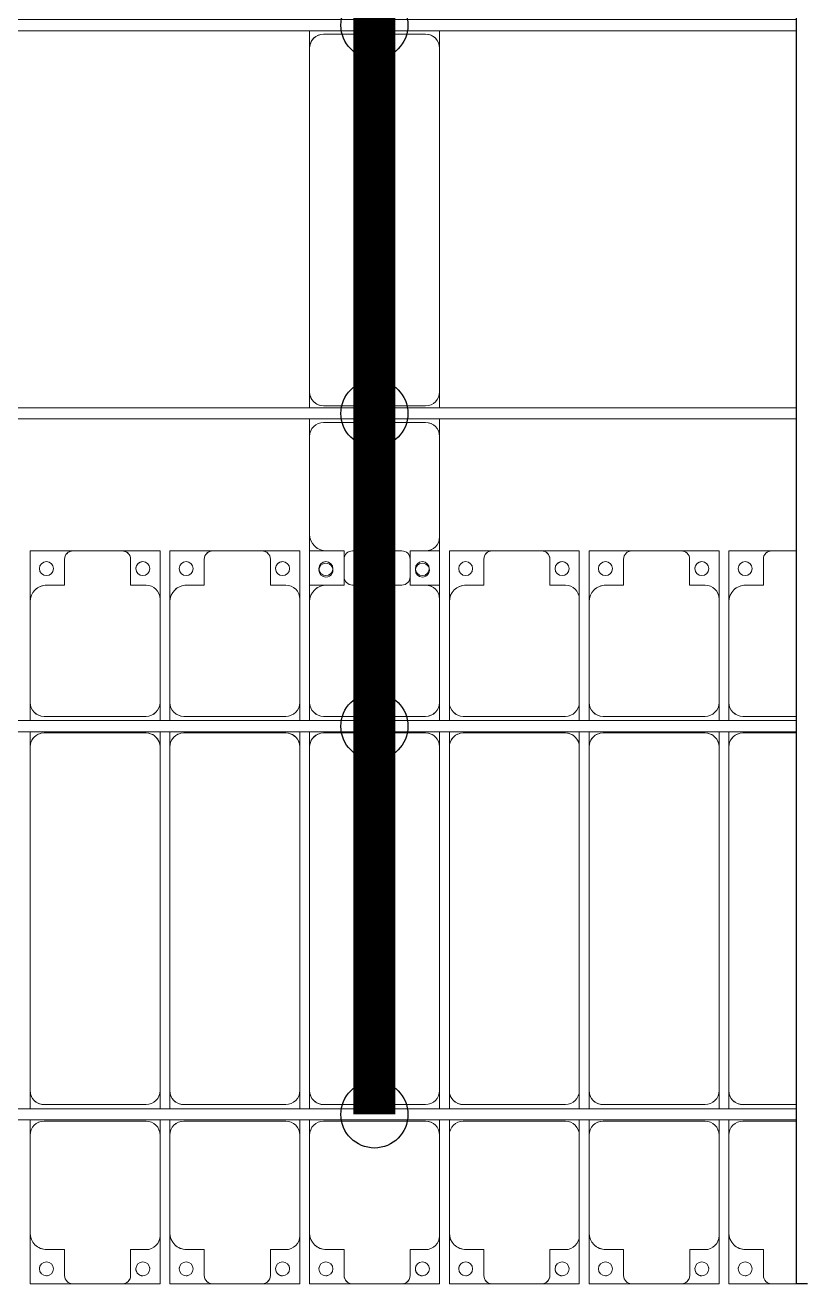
# Model space of a CAD drawing. Header units: millimetres. Extents: x -496478 to -186190, y -204059 to -87354.
# Drawn here: x -441991 to -439212, y -185756 to -181249 of the extents above; entities that cross this region are included whole.
import ezdxf

# ---------------------------------------------------------------- set-up
doc = ezdxf.new("R2010")
doc.units = ezdxf.units.MM
for name, color, linetype, lineweight in [('A-DETL-MBND', 5, 'Continuous', 9), ('A-GENM', 13, 'Continuous', 9), ('S-BEAM', 12, 'Continuous', 9)]:
    doc.layers.add(name, color=color, linetype=linetype, lineweight=lineweight)
doc.layers.add('GC-HOP 40x60 GIA CUONG', color=1, linetype='Continuous')

# ---------------------------------------------------------------- blocks, each defined once
blk = doc.blocks.new('Dầm C52 - Hộp 40x60-25667-BỐ TRÍ KHUNG KẾT CẤU BÈ PIN 01')
at = {"layer": 'S-BEAM', "color": 3, "lineweight": 25}
for p, q in [((-45235.9, -20), (-45235.9, 20)), ((-45235.9, 20), (45235.9, 20))]:
    blk.add_line(p, q, dxfattribs=at)
blk = doc.blocks.new('Dai phao do pin - DẢI PHAO ĐỠ PIN-15373-BỐ TRÍ KHUNG KẾT CẤU BÈ PIN 01')
at = {"layer": 'A-DETL-MBND', "color": 8}
for p, q in [((-1312.2, 241.6), (-1129.7, 241.6)), ((-1312.2, 181.6), (-1312.2, 241.6)), ((-779.7, 241.6), (-1129.7, 241.6)), ((-779.7, 241.6), (-717.4, 241.6)), ((-677.4, 241.6), (-620.3, 241.6)), ((610.3, 241.6), (-620.3, 241.6)), ((610.3, 241.6), (672.6, 241.6)), ((-1189.7, 181.6), (-1189.7, 118.2)), ((-729.7, -173.4), (-729.7, 191.6)), ((-670.3, 191.6), (-670.3, -173.4)), ((660.3, -173.4), (660.3, 191.6)), ((-1189.7, 118.2), (-1282.2, 118.2)), ((-1312.2, 88.2), (-1312.2, -88.2)), ((-1282.2, -118.2), (-1189.7, -118.2)), ((-1189.7, -118.2), (-1189.7, -173.4)), ((-1312.2, -223.4), (-1312.2, -173.4)), ((-1140.3, -223.4), (-1312.2, -223.4)), ((-1139.7, -223.4), (-779.7, -223.4)), ((-717.4, -223.4), (-779.7, -223.4)), ((-620.3, -223.4), (-677.4, -223.4)), ((-620.3, -223.4), (610.3, -223.4)), ((672.6, -223.4), (610.3, -223.4))]:
    blk.add_line(p, q, dxfattribs=at)
for centre, radius, start, end in [((-1129.7, 181.6), 60, 90, 180), ((-779.7, 191.6), 50, 360, 90), ((-779.7, 191.6), 50, 360, 45), ((-620.3, 191.6), 50, 90, 180), ((-620.3, 191.6), 50, 105, 180), ((610.3, 191.6), 50, 360, 90), ((610.3, 191.6), 50, 15, 90), ((-1258.6, 183.2), 25, 0, 180), ((-1258.6, 183.2), 25, 180, 0), ((-1129.7, 181.6), 60, 135, 180), ((-1282.2, 88.2), 30, 90, 180), ((-1282.2, -88.2), 30, 180, 270), ((-1258.6, -161.8), 25, 0, 180), ((-1258.6, -161.8), 25, 180, 0), ((-1258.6, -161.8), 25, 75, 90), ((-1139.7, -173.4), 50, 180, 270), ((-1139.7, -173.4), 50, 180, 225), ((-779.7, -173.4), 50, 270, 360), ((-779.7, -173.4), 50, 315, 360), ((-620.3, -173.4), 50, 180, 270), ((-620.3, -173.4), 50, 180, 270), ((610.3, -173.4), 50, 270, 360), ((610.3, -173.4), 50, 285, 360)]:
    blk.add_arc(centre, radius, start, end, dxfattribs=at)
blk = doc.blocks.new('Dải phao đi lại kèm đỡ invester - DẢI PHAO ĐI LẠI-22184-BỐ TRÍ KHUNG KẾT CẤU BÈ PIN 01')
at = {"layer": 'A-DETL-MBND', "color": 8}
for p, q in [((22258.4, 1312.2), (22411.8, 1312.2)), ((22258.4, 1129.7), (22258.4, 1312.2)), ((22411.8, 1312.2), (22258.4, 1312.2)), ((22588.2, 1312.2), (22411.8, 1312.2)), ((22588.2, 1312.2), (22723.4, 1312.2)), ((22723.4, 1312.2), (22588.2, 1312.2)), ((22723.4, 1312.2), (22723.4, 1139.7)), ((22758.4, 1312.2), (22911.8, 1312.2)), ((22758.4, 1129.7), (22758.4, 1312.2)), ((22911.8, 1312.2), (22758.4, 1312.2)), ((23088.2, 1312.2), (22911.8, 1312.2)), ((23088.2, 1312.2), (23223.4, 1312.2)), ((23223.4, 1312.2), (23088.2, 1312.2)), ((23223.4, 1312.2), (23223.4, 1139.7)), ((23258.4, 1312.2), (23318.4, 1312.2)), ((23258.4, 1129.7), (23258.4, 1312.2)), ((23588.2, 1312.2), (23411.8, 1312.2)), ((23673.4, 1312.2), (23723.4, 1312.2)), ((23723.4, 1312.2), (23723.4, 1139.7)), ((23758.4, 1312.2), (23911.8, 1312.2)), ((23758.4, 1129.7), (23758.4, 1312.2)), ((23911.8, 1312.2), (23758.4, 1312.2)), ((24088.2, 1312.2), (23911.8, 1312.2)), ((24088.2, 1312.2), (24223.4, 1312.2)), ((24223.4, 1312.2), (24088.2, 1312.2)), ((24223.4, 1312.2), (24223.4, 1139.7)), ((24258.4, 1312.2), (24411.8, 1312.2)), ((24258.4, 1129.7), (24258.4, 1312.2)), ((24411.8, 1312.2), (24258.4, 1312.2)), ((24588.2, 1312.2), (24411.8, 1312.2)), ((24588.2, 1312.2), (24723.4, 1312.2)), ((24723.4, 1312.2), (24588.2, 1312.2)), ((24723.4, 1312.2), (24723.4, 1139.7)), ((24758.4, 1312.2), (24911.8, 1312.2)), ((24758.4, 1129.7), (24758.4, 1312.2)), ((24911.8, 1312.2), (24758.4, 1312.2)), ((25000, 1312.2), (24911.8, 1312.2)), ((22381.8, 1282.2), (22381.8, 1189.7)), ((22618.2, 1189.7), (22618.2, 1282.2)), ((22881.8, 1282.2), (22881.8, 1189.7)), ((23118.2, 1189.7), (23118.2, 1282.2)), ((23381.8, 1282.2), (23381.8, 1189.7)), ((23618.2, 1189.7), (23618.2, 1282.2)), ((23881.8, 1282.2), (23881.8, 1189.7)), ((24118.2, 1189.7), (24118.2, 1282.2)), ((24381.8, 1282.2), (24381.8, 1189.7)), ((24618.2, 1189.7), (24618.2, 1282.2)), ((24881.8, 1282.2), (24881.8, 1189.7)), ((22381.8, 1189.7), (22318.4, 1189.7)), ((22673.4, 1189.7), (22618.2, 1189.7)), ((22881.8, 1189.7), (22818.4, 1189.7)), ((23173.4, 1189.7), (23118.2, 1189.7)), ((23381.8, 1189.7), (23318.4, 1189.7)), ((23673.4, 1189.7), (23618.2, 1189.7)), ((23881.8, 1189.7), (23818.4, 1189.7)), ((24173.4, 1189.7), (24118.2, 1189.7)), ((24381.8, 1189.7), (24318.4, 1189.7)), ((24673.4, 1189.7), (24618.2, 1189.7)), ((24881.8, 1189.7), (24818.4, 1189.7)), ((22258.4, 1129.7), (22258.4, 769.7)), ((22723.4, 769.7), (22723.4, 1139.7)), ((22758.4, 1129.7), (22758.4, 769.7)), ((23223.4, 769.7), (23223.4, 1139.7)), ((23258.4, 1129.7), (23258.4, 769.7)), ((23723.4, 769.7), (23723.4, 1139.7)), ((23758.4, 1129.7), (23758.4, 769.7)), ((24223.4, 769.7), (24223.4, 1139.7)), ((24258.4, 1129.7), (24258.4, 769.7)), ((24723.4, 769.7), (24723.4, 1139.7)), ((24758.4, 1129.7), (24758.4, 769.7)), ((22258.4, 704.5), (22258.4, 769.7)), ((22723.4, 769.7), (22723.4, 704.5)), ((22758.4, 704.5), (22758.4, 769.7)), ((23223.4, 769.7), (23223.4, 704.5)), ((23258.4, 704.5), (23258.4, 769.7)), ((23723.4, 769.7), (23723.4, 704.5)), ((23758.4, 704.5), (23758.4, 769.7)), ((24223.4, 769.7), (24223.4, 704.5)), ((24258.4, 704.5), (24258.4, 769.7)), ((24723.4, 769.7), (24723.4, 704.5)), ((24758.4, 704.5), (24758.4, 769.7)), ((22308.4, 719.7), (22673.4, 719.7)), ((22808.4, 719.7), (23173.4, 719.7)), ((23308.4, 719.7), (23673.4, 719.7)), ((23808.4, 719.7), (24173.4, 719.7)), ((24308.4, 719.7), (24673.4, 719.7)), ((24808.4, 719.7), (25000, 719.7)), ((22258.4, 610.3), (22258.4, 664.5)), ((22673.4, 660.3), (22308.4, 660.3)), ((22723.4, 664.5), (22723.4, 610.3)), ((22758.4, 610.3), (22758.4, 664.5)), ((23173.4, 660.3), (22808.4, 660.3)), ((23223.4, 664.5), (23223.4, 610.3)), ((23258.4, 610.3), (23258.4, 664.5)), ((23673.4, 660.3), (23308.4, 660.3)), ((23723.4, 664.5), (23723.4, 610.3)), ((23758.4, 610.3), (23758.4, 664.5)), ((24173.4, 660.3), (23808.4, 660.3)), ((24223.4, 664.5), (24223.4, 610.3)), ((24258.4, 610.3), (24258.4, 664.5)), ((24673.4, 660.3), (24308.4, 660.3)), ((24723.4, 664.5), (24723.4, 610.3)), ((24758.4, 610.3), (24758.4, 664.5)), ((25000, 660.3), (24808.4, 660.3)), ((22258.4, 610.3), (22258.4, -620.3)), ((22723.4, -620.3), (22723.4, 610.3)), ((22758.4, 610.3), (22758.4, -620.3)), ((23223.4, -620.3), (23223.4, 610.3)), ((23258.4, 610.3), (23258.4, -620.3)), ((23723.4, -620.3), (23723.4, 610.3)), ((23758.4, 610.3), (23758.4, -620.3)), ((24223.4, -620.3), (24223.4, 610.3)), ((24258.4, 610.3), (24258.4, -620.3)), ((24723.4, -620.3), (24723.4, 610.3)), ((24758.4, 610.3), (24758.4, -620.3)), ((22258.4, -685.5), (22258.4, -620.3)), ((22723.4, -620.3), (22723.4, -685.5)), ((22758.4, -685.5), (22758.4, -620.3)), ((23223.4, -620.3), (23223.4, -685.5)), ((23258.4, -685.5), (23258.4, -620.3)), ((23723.4, -620.3), (23723.4, -685.5)), ((23758.4, -685.5), (23758.4, -620.3)), ((24223.4, -620.3), (24223.4, -685.5)), ((24258.4, -685.5), (24258.4, -620.3)), ((24723.4, -620.3), (24723.4, -685.5)), ((24758.4, -685.5), (24758.4, -620.3)), ((22308.4, -670.3), (22673.4, -670.3)), ((22808.4, -670.3), (23173.4, -670.3)), ((23308.4, -670.3), (23673.4, -670.3)), ((23808.4, -670.3), (24173.4, -670.3)), ((24308.4, -670.3), (24673.4, -670.3)), ((24808.4, -670.3), (25000, -670.3)), ((22258.4, -779.7), (22258.4, -725.5)), ((22673.4, -729.7), (22308.4, -729.7)), ((22723.4, -725.5), (22723.4, -779.7)), ((22758.4, -779.7), (22758.4, -725.5)), ((23173.4, -729.7), (22808.4, -729.7)), ((23223.4, -725.5), (23223.4, -779.7)), ((23258.4, -779.7), (23258.4, -725.5)), ((23673.4, -729.7), (23308.4, -729.7)), ((23723.4, -725.5), (23723.4, -779.7)), ((23758.4, -779.7), (23758.4, -725.5)), ((24173.4, -729.7), (23808.4, -729.7)), ((24223.4, -725.5), (24223.4, -779.7)), ((24258.4, -779.7), (24258.4, -725.5)), ((24673.4, -729.7), (24308.4, -729.7)), ((24723.4, -725.5), (24723.4, -779.7)), ((24758.4, -779.7), (24758.4, -725.5)), ((25000, -729.7), (24808.4, -729.7)), ((22258.4, -779.7), (22258.4, -1129.7)), ((22723.4, -1139.7), (22723.4, -779.7)), ((22758.4, -779.7), (22758.4, -1129.7)), ((23223.4, -1139.7), (23223.4, -779.7)), ((23258.4, -779.7), (23258.4, -1129.7)), ((23723.4, -1139.7), (23723.4, -779.7)), ((23758.4, -779.7), (23758.4, -1129.7)), ((24223.4, -1139.7), (24223.4, -779.7)), ((24258.4, -779.7), (24258.4, -1129.7)), ((24723.4, -1139.7), (24723.4, -779.7)), ((24758.4, -779.7), (24758.4, -1129.7)), ((22258.4, -1312.2), (22258.4, -1129.7)), ((22723.4, -1139.7), (22723.4, -1312.2)), ((22758.4, -1312.2), (22758.4, -1129.7)), ((23223.4, -1139.7), (23223.4, -1312.2)), ((23258.4, -1312.2), (23258.4, -1129.7)), ((23723.4, -1139.7), (23723.4, -1312.2)), ((23758.4, -1312.2), (23758.4, -1129.7)), ((24223.4, -1139.7), (24223.4, -1312.2)), ((24258.4, -1312.2), (24258.4, -1129.7)), ((24723.4, -1139.7), (24723.4, -1312.2)), ((24758.4, -1312.2), (24758.4, -1129.7)), ((22318.4, -1189.7), (22381.8, -1189.7)), ((22381.8, -1189.7), (22381.8, -1282.2)), ((22618.2, -1282.2), (22618.2, -1189.7)), ((22618.2, -1189.7), (22673.4, -1189.7)), ((22818.4, -1189.7), (22881.8, -1189.7)), ((22881.8, -1189.7), (22881.8, -1282.2)), ((23118.2, -1282.2), (23118.2, -1189.7)), ((23118.2, -1189.7), (23173.4, -1189.7)), ((23318.4, -1189.7), (23381.8, -1189.7)), ((23381.8, -1189.7), (23381.8, -1282.2)), ((23618.2, -1282.2), (23618.2, -1189.7)), ((23618.2, -1189.7), (23673.4, -1189.7)), ((23818.4, -1189.7), (23881.8, -1189.7)), ((23881.8, -1189.7), (23881.8, -1282.2)), ((24118.2, -1282.2), (24118.2, -1189.7)), ((24118.2, -1189.7), (24173.4, -1189.7)), ((24318.4, -1189.7), (24381.8, -1189.7)), ((24381.8, -1189.7), (24381.8, -1282.2)), ((24618.2, -1282.2), (24618.2, -1189.7)), ((24618.2, -1189.7), (24673.4, -1189.7)), ((24818.4, -1189.7), (24881.8, -1189.7)), ((24881.8, -1189.7), (24881.8, -1282.2)), ((22411.8, -1312.2), (22258.4, -1312.2)), ((22258.4, -1312.2), (22411.8, -1312.2)), ((22411.8, -1312.2), (22588.2, -1312.2)), ((22723.4, -1312.2), (22588.2, -1312.2)), ((22588.2, -1312.2), (22723.4, -1312.2)), ((22911.8, -1312.2), (22758.4, -1312.2)), ((22758.4, -1312.2), (22911.8, -1312.2)), ((22911.8, -1312.2), (23088.2, -1312.2)), ((23223.4, -1312.2), (23088.2, -1312.2)), ((23088.2, -1312.2), (23223.4, -1312.2)), ((23411.8, -1312.2), (23258.4, -1312.2)), ((23258.4, -1312.2), (23411.8, -1312.2)), ((23411.8, -1312.2), (23588.2, -1312.2)), ((23723.4, -1312.2), (23588.2, -1312.2)), ((23588.2, -1312.2), (23723.4, -1312.2)), ((23911.8, -1312.2), (23758.4, -1312.2)), ((23758.4, -1312.2), (23911.8, -1312.2)), ((23911.8, -1312.2), (24088.2, -1312.2)), ((24223.4, -1312.2), (24088.2, -1312.2)), ((24088.2, -1312.2), (24223.4, -1312.2)), ((24411.8, -1312.2), (24258.4, -1312.2)), ((24258.4, -1312.2), (24411.8, -1312.2)), ((24411.8, -1312.2), (24588.2, -1312.2)), ((24723.4, -1312.2), (24588.2, -1312.2)), ((24588.2, -1312.2), (24723.4, -1312.2)), ((24911.8, -1312.2), (24758.4, -1312.2)), ((24758.4, -1312.2), (24911.8, -1312.2)), ((24911.8, -1312.2), (25000, -1312.2))]:
    blk.add_line(p, q, dxfattribs=at)
for centre, radius, start, end in [((22411.8, 1282.2), 30, 90, 180), ((22411.8, 1282.2), 30, 90, 165), ((22411.8, 1282.2), 30, 90, 105), ((22411.8, 1282.2), 30, 90, 105), ((22588.2, 1282.2), 30, 360, 90), ((22588.2, 1282.2), 30, 75, 90), ((22588.2, 1282.2), 30, 15, 90), ((22588.2, 1282.2), 30, 75, 90), ((22911.8, 1282.2), 30, 90, 180), ((22911.8, 1282.2), 30, 90, 165), ((22911.8, 1282.2), 30, 90, 105), ((22911.8, 1282.2), 30, 90, 105), ((23088.2, 1282.2), 30, 0, 90), ((23088.2, 1282.2), 30, 75, 90), ((23088.2, 1282.2), 30, 15, 90), ((23088.2, 1282.2), 30, 75, 90), ((23411.8, 1282.2), 30, 90, 180), ((23588.2, 1282.2), 30, 360, 90), ((23911.8, 1282.2), 30, 90, 180), ((23911.8, 1282.2), 30, 90, 165), ((23911.8, 1282.2), 30, 90, 105), ((23911.8, 1282.2), 30, 90, 105), ((24088.2, 1282.2), 30, 0, 90), ((24088.2, 1282.2), 30, 75, 90), ((24088.2, 1282.2), 30, 15, 90), ((24088.2, 1282.2), 30, 75, 90), ((24411.8, 1282.2), 30, 90, 180), ((24411.8, 1282.2), 30, 90, 165), ((24411.8, 1282.2), 30, 90, 105), ((24411.8, 1282.2), 30, 90, 105), ((24588.2, 1282.2), 30, 0, 90), ((24588.2, 1282.2), 30, 75, 90), ((24588.2, 1282.2), 30, 15, 90), ((24588.2, 1282.2), 30, 75, 90), ((24911.8, 1282.2), 30, 90, 180), ((24911.8, 1282.2), 30, 90, 165), ((24911.8, 1282.2), 30, 90, 105), ((24911.8, 1282.2), 30, 90, 105), ((22316.8, 1248.6), 25, 90, 270), ((22316.8, 1248.6), 25, 270, 90), ((22661.8, 1248.6), 25, 90, 270), ((22661.8, 1248.6), 25, 120, 135), ((22661.8, 1248.6), 25, 90, 105), ((22661.8, 1248.6), 25, 270, 90), ((22816.8, 1248.6), 25, 90, 270), ((22816.8, 1248.6), 25, 270, 90), ((23161.8, 1248.6), 25, 90, 270), ((23161.8, 1248.6), 25, 120, 135), ((23161.8, 1248.6), 25, 90, 105), ((23161.8, 1248.6), 25, 270, 90), ((23316.8, 1248.6), 25, 90, 270), ((23316.8, 1248.6), 25, 270, 90), ((23661.8, 1248.6), 25, 90, 270), ((23661.8, 1248.6), 25, 270, 90), ((23816.8, 1248.6), 25, 90, 270), ((23816.8, 1248.6), 25, 270, 90), ((24161.8, 1248.6), 25, 90, 270), ((24161.8, 1248.6), 25, 120, 135), ((24161.8, 1248.6), 25, 90, 105), ((24161.8, 1248.6), 25, 270, 90), ((24316.8, 1248.6), 25, 90, 270), ((24316.8, 1248.6), 25, 270, 90), ((24661.8, 1248.6), 25, 90, 270), ((24661.8, 1248.6), 25, 120, 135), ((24661.8, 1248.6), 25, 90, 105), ((24661.8, 1248.6), 25, 270, 90), ((24816.8, 1248.6), 25, 90, 270), ((24816.8, 1248.6), 25, 270, 90), ((22661.8, 1248.6), 25, 150, 180), ((23161.8, 1248.6), 25, 150, 180), ((24161.8, 1248.6), 25, 150, 180), ((24661.8, 1248.6), 25, 150, 180), ((22318.4, 1129.7), 60, 90, 180), ((22318.4, 1129.7), 60, 90, 135), ((22673.4, 1139.7), 50, 0, 90), ((22673.4, 1139.7), 50, 45, 90), ((22818.4, 1129.7), 60, 90, 180), ((22818.4, 1129.7), 60, 90, 135), ((23173.4, 1139.7), 50, 360, 90), ((23173.4, 1139.7), 50, 45, 90), ((23318.4, 1129.7), 60, 90, 180), ((23318.4, 1129.7), 60, 90, 135), ((23673.4, 1139.7), 50, 0, 90), ((23673.4, 1139.7), 50, 45, 90), ((23818.4, 1129.7), 60, 90, 180), ((23818.4, 1129.7), 60, 90, 135), ((24173.4, 1139.7), 50, 360, 90), ((24173.4, 1139.7), 50, 45, 90), ((24318.4, 1129.7), 60, 90, 180), ((24318.4, 1129.7), 60, 90, 135), ((24673.4, 1139.7), 50, 0, 90), ((24673.4, 1139.7), 50, 45, 90), ((24818.4, 1129.7), 60, 90, 180), ((24818.4, 1129.7), 60, 90, 135), ((22308.4, 769.7), 50, 180, 270), ((22673.4, 769.7), 50, 270, 360), ((22808.4, 769.7), 50, 180, 270), ((23173.4, 769.7), 50, 270, 0), ((23308.4, 769.7), 50, 180, 270), ((23673.4, 769.7), 50, 270, 360), ((23808.4, 769.7), 50, 180, 270), ((24173.4, 769.7), 50, 270, 0), ((24308.4, 769.7), 50, 180, 270), ((24673.4, 769.7), 50, 270, 0), ((24808.4, 769.7), 50, 180, 270), ((22308.4, 769.7), 50, 225, 270), ((22673.4, 769.7), 50, 270, 315), ((22808.4, 769.7), 50, 225, 270), ((23173.4, 769.7), 50, 270, 315), ((23308.4, 769.7), 50, 225, 270), ((23673.4, 769.7), 50, 270, 315), ((23808.4, 769.7), 50, 225, 270), ((24173.4, 769.7), 50, 270, 315), ((24308.4, 769.7), 50, 225, 270), ((24673.4, 769.7), 50, 270, 315), ((24808.4, 769.7), 50, 225, 270), ((22308.4, 610.3), 50, 90, 180), ((22308.4, 610.3), 50, 105, 180), ((22673.4, 610.3), 50, 360, 90), ((22673.4, 610.3), 50, 15, 90), ((22808.4, 610.3), 50, 90, 180), ((22808.4, 610.3), 50, 105, 180), ((23173.4, 610.3), 50, 0, 90), ((23173.4, 610.3), 50, 15, 90), ((23308.4, 610.3), 50, 90, 180), ((23308.4, 610.3), 50, 105, 180), ((23673.4, 610.3), 50, 0, 90), ((23673.4, 610.3), 50, 15, 90), ((23808.4, 610.3), 50, 90, 180), ((23808.4, 610.3), 50, 105, 180), ((24173.4, 610.3), 50, 360, 90), ((24173.4, 610.3), 50, 15, 90), ((24308.4, 610.3), 50, 90, 180), ((24308.4, 610.3), 50, 105, 180), ((24673.4, 610.3), 50, 0, 90), ((24673.4, 610.3), 50, 15, 90), ((24808.4, 610.3), 50, 90, 180), ((24808.4, 610.3), 50, 105, 180), ((22308.4, -620.3), 50, 180, 270), ((22673.4, -620.3), 50, 270, 360), ((22673.4, -620.3), 50, 270, 360), ((22808.4, -620.3), 50, 180, 270), ((23173.4, -620.3), 50, 270, 360), ((23173.4, -620.3), 50, 270, 360), ((23308.4, -620.3), 50, 180, 270), ((23673.4, -620.3), 50, 270, 0), ((23673.4, -620.3), 50, 270, 0), ((23808.4, -620.3), 50, 180, 270), ((24173.4, -620.3), 50, 270, 0), ((24173.4, -620.3), 50, 270, 0), ((24308.4, -620.3), 50, 180, 270), ((24673.4, -620.3), 50, 270, 0), ((24673.4, -620.3), 50, 270, 0), ((24808.4, -620.3), 50, 180, 270), ((22308.4, -620.3), 50, 195, 270), ((22808.4, -620.3), 50, 195, 270), ((23308.4, -620.3), 50, 195, 270), ((23808.4, -620.3), 50, 195, 270), ((24308.4, -620.3), 50, 195, 270), ((24808.4, -620.3), 50, 195, 270), ((22308.4, -779.7), 50, 90, 180), ((22308.4, -779.7), 50, 90, 135), ((22673.4, -779.7), 50, 0, 90), ((22673.4, -779.7), 50, 45, 90), ((22808.4, -779.7), 50, 90, 180), ((22808.4, -779.7), 50, 90, 135), ((23173.4, -779.7), 50, 360, 90), ((23173.4, -779.7), 50, 45, 90), ((23308.4, -779.7), 50, 90, 180), ((23308.4, -779.7), 50, 90, 135), ((23673.4, -779.7), 50, 0, 90), ((23673.4, -779.7), 50, 45, 90), ((23808.4, -779.7), 50, 90, 180), ((23808.4, -779.7), 50, 90, 135), ((24173.4, -779.7), 50, 360, 90), ((24173.4, -779.7), 50, 45, 90), ((24308.4, -779.7), 50, 90, 180), ((24308.4, -779.7), 50, 90, 135), ((24673.4, -779.7), 50, 0, 90), ((24673.4, -779.7), 50, 45, 90), ((24808.4, -779.7), 50, 90, 180), ((24808.4, -779.7), 50, 90, 135), ((22318.4, -1129.7), 60, 180, 270), ((22673.4, -1139.7), 50, 270, 360), ((22818.4, -1129.7), 60, 180, 270), ((23173.4, -1139.7), 50, 270, 360), ((23318.4, -1129.7), 60, 180, 270), ((23673.4, -1139.7), 50, 270, 0), ((23818.4, -1129.7), 60, 180, 270), ((24173.4, -1139.7), 50, 270, 360), ((24318.4, -1129.7), 60, 180, 270), ((24673.4, -1139.7), 50, 270, 360), ((24818.4, -1129.7), 60, 180, 270), ((22318.4, -1129.7), 60, 225, 270), ((22673.4, -1139.7), 50, 270, 315), ((22818.4, -1129.7), 60, 225, 270), ((23173.4, -1139.7), 50, 270, 315), ((23318.4, -1129.7), 60, 225, 270), ((23673.4, -1139.7), 50, 270, 315), ((23818.4, -1129.7), 60, 225, 270), ((24173.4, -1139.7), 50, 270, 315), ((24318.4, -1129.7), 60, 225, 270), ((24673.4, -1139.7), 50, 270, 315), ((24818.4, -1129.7), 60, 225, 270), ((22316.8, -1258.6), 25, 90, 270), ((22316.8, -1258.6), 25, 165, 180), ((22316.8, -1258.6), 25, 270, 90), ((22661.8, -1258.6), 25, 90, 270), ((22661.8, -1258.6), 25, 165, 270), ((22661.8, -1258.6), 25, 270, 90), ((22661.8, -1258.6), 25, 0, 15), ((22816.8, -1258.6), 25, 90, 270), ((22816.8, -1258.6), 25, 165, 180), ((22816.8, -1258.6), 25, 270, 90), ((23161.8, -1258.6), 25, 90, 270), ((23161.8, -1258.6), 25, 165, 270), ((23161.8, -1258.6), 25, 270, 90), ((23161.8, -1258.6), 25, 0, 15), ((23316.8, -1258.6), 25, 90, 270), ((23316.8, -1258.6), 25, 165, 180), ((23316.8, -1258.6), 25, 270, 90), ((23661.8, -1258.6), 25, 90, 270), ((23661.8, -1258.6), 25, 165, 270), ((23661.8, -1258.6), 25, 270, 90), ((23661.8, -1258.6), 25, 0, 15), ((23816.8, -1258.6), 25, 90, 270), ((23816.8, -1258.6), 25, 165, 180), ((23816.8, -1258.6), 25, 270, 90), ((24161.8, -1258.6), 25, 90, 270), ((24161.8, -1258.6), 25, 165, 270), ((24161.8, -1258.6), 25, 270, 90), ((24161.8, -1258.6), 25, 360, 15), ((24316.8, -1258.6), 25, 90, 270), ((24316.8, -1258.6), 25, 165, 180), ((24316.8, -1258.6), 25, 270, 90), ((24661.8, -1258.6), 25, 90, 270), ((24661.8, -1258.6), 25, 165, 270), ((24661.8, -1258.6), 25, 270, 90), ((24661.8, -1258.6), 25, 0, 15), ((24816.8, -1258.6), 25, 90, 270), ((24816.8, -1258.6), 25, 165, 180), ((24816.8, -1258.6), 25, 270, 90), ((22316.8, -1258.6), 25, 270, 285), ((22411.8, -1282.2), 30, 180, 270), ((22411.8, -1282.2), 30, 195, 270), ((22588.2, -1282.2), 30, 270, 0), ((22588.2, -1282.2), 30, 270, 345), ((22588.2, -1282.2), 30, 315, 330), ((22588.2, -1282.2), 30, 315, 330), ((22816.8, -1258.6), 25, 270, 285), ((22911.8, -1282.2), 30, 180, 270), ((22911.8, -1282.2), 30, 195, 270), ((23088.2, -1282.2), 30, 270, 0), ((23088.2, -1282.2), 30, 270, 345), ((23088.2, -1282.2), 30, 315, 330), ((23088.2, -1282.2), 30, 315, 330), ((23316.8, -1258.6), 25, 270, 285), ((23411.8, -1282.2), 30, 180, 270), ((23411.8, -1282.2), 30, 195, 270), ((23588.2, -1282.2), 30, 270, 360), ((23588.2, -1282.2), 30, 270, 345), ((23588.2, -1282.2), 30, 315, 330), ((23588.2, -1282.2), 30, 315, 330), ((23816.8, -1258.6), 25, 270, 285), ((23911.8, -1282.2), 30, 180, 270), ((23911.8, -1282.2), 30, 195, 270), ((24088.2, -1282.2), 30, 270, 360), ((24088.2, -1282.2), 30, 270, 345), ((24088.2, -1282.2), 30, 315, 330), ((24088.2, -1282.2), 30, 315, 330), ((24316.8, -1258.6), 25, 270, 285), ((24411.8, -1282.2), 30, 180, 270), ((24411.8, -1282.2), 30, 195, 270), ((24588.2, -1282.2), 30, 270, 0), ((24588.2, -1282.2), 30, 270, 345), ((24588.2, -1282.2), 30, 315, 330), ((24588.2, -1282.2), 30, 315, 330), ((24816.8, -1258.6), 25, 270, 285), ((24911.8, -1282.2), 30, 180, 270), ((24911.8, -1282.2), 30, 195, 270), ((22411.8, -1282.2), 30, 255, 270), ((22411.8, -1282.2), 30, 255, 270), ((22588.2, -1282.2), 30, 270, 285), ((22588.2, -1282.2), 30, 270, 285), ((22911.8, -1282.2), 30, 255, 270), ((22911.8, -1282.2), 30, 255, 270), ((23088.2, -1282.2), 30, 270, 285), ((23088.2, -1282.2), 30, 270, 285), ((23411.8, -1282.2), 30, 255, 270), ((23411.8, -1282.2), 30, 255, 270), ((23588.2, -1282.2), 30, 270, 285), ((23588.2, -1282.2), 30, 270, 285), ((23911.8, -1282.2), 30, 255, 270), ((23911.8, -1282.2), 30, 255, 270), ((24088.2, -1282.2), 30, 270, 285), ((24088.2, -1282.2), 30, 270, 285), ((24411.8, -1282.2), 30, 255, 270), ((24411.8, -1282.2), 30, 255, 270), ((24588.2, -1282.2), 30, 270, 285), ((24588.2, -1282.2), 30, 270, 285), ((24911.8, -1282.2), 30, 255, 270), ((24911.8, -1282.2), 30, 255, 270)]:
    blk.add_arc(centre, radius, start, end, dxfattribs=at)
blk = doc.blocks.new('Dầm C52 - Dầm C52-25118-BỐ TRÍ KHUNG KẾT CẤU BÈ PIN 01')
at = {"layer": 'S-BEAM', "color": 1}
for p, q in [((-24596.2, 20), (-18636.2, 20)), ((-18636.2, -20), (-24596.2, -20))]:
    blk.add_line(p, q, dxfattribs=at)
blk = doc.blocks.new('HOBANMONG_BEPIN 1_rvt-1-BỐ TRÍ KHUNG KẾT CẤU BÈ PIN 01')
at = {"layer": 'A-GENM', "lineweight": 9}
for name, p, rotation in [('Dai phao do pin - DẢI PHAO ĐỠ PIN-15373-BỐ TRÍ KHUNG KẾT CẤU BÈ PIN 01', (-440731.5, -181941.7), 90.00075860989342), ('Dải phao đi lại kèm đỡ invester - DẢI PHAO ĐI LẠI-22184-BỐ TRÍ KHUNG KẾT CẤU BÈ PIN 01', (-464231.5, -184443.9), 0.0007586099545854)]:
    blk.add_blockref(name, p, dxfattribs=dict(at, rotation=rotation))
at = {"layer": 'S-BEAM', "lineweight": 9}
for name, p, rotation in [('Dầm C52 - Hộp 40x60-25667-BỐ TRÍ KHUNG KẾT CẤU BÈ PIN 01', (-439212.1, -140519.8), 90.00075860989166), ('Dầm C52 - Dầm C52-25118-BỐ TRÍ KHUNG KẾT CẤU BÈ PIN 01', (-463827.7, -181249.4), 180.0007586094741), ('Dầm C52 - Dầm C52-25118-BỐ TRÍ KHUNG KẾT CẤU BÈ PIN 01', (-463827.7, -182639.4), 180.0007586094741), ('Dầm C52 - Dầm C52-25118-BỐ TRÍ KHUNG KẾT CẤU BÈ PIN 01', (-463827.7, -183759.4), 180.0007586094741), ('Dầm C52 - Dầm C52-25118-BỐ TRÍ KHUNG KẾT CẤU BÈ PIN 01', (-463827.7, -185149.4), 180.0007586094741)]:
    blk.add_blockref(name, p, dxfattribs=dict(at, rotation=rotation))

msp = doc.modelspace()

# ---------------------------------------------------------------- linework, layer by layer
at = {"layer": 'GC-HOP 40x60 GIA CUONG', "const_width": 150}
msp.add_lwpolyline([(-440741.1, -185149.4), (-440741.1, -170149.4)], dxfattribs=at)
at = {"layer": 'GC-HOP 40x60 GIA CUONG'}
for centre in [(-440741.1, -181249.4), (-440741.1, -182639.4), (-440741.1, -183759.4), (-440741.1, -185149.4)]:
    msp.add_circle(centre, 120, dxfattribs=at)

# ---------------------------------------------------------------- block references
at = {"lineweight": 5}
msp.add_blockref('HOBANMONG_BEPIN 1_rvt-1-BỐ TRÍ KHUNG KẾT CẤU BÈ PIN 01', (0, 0), dxfattribs=at)

doc.saveas('drawing.dxf')
